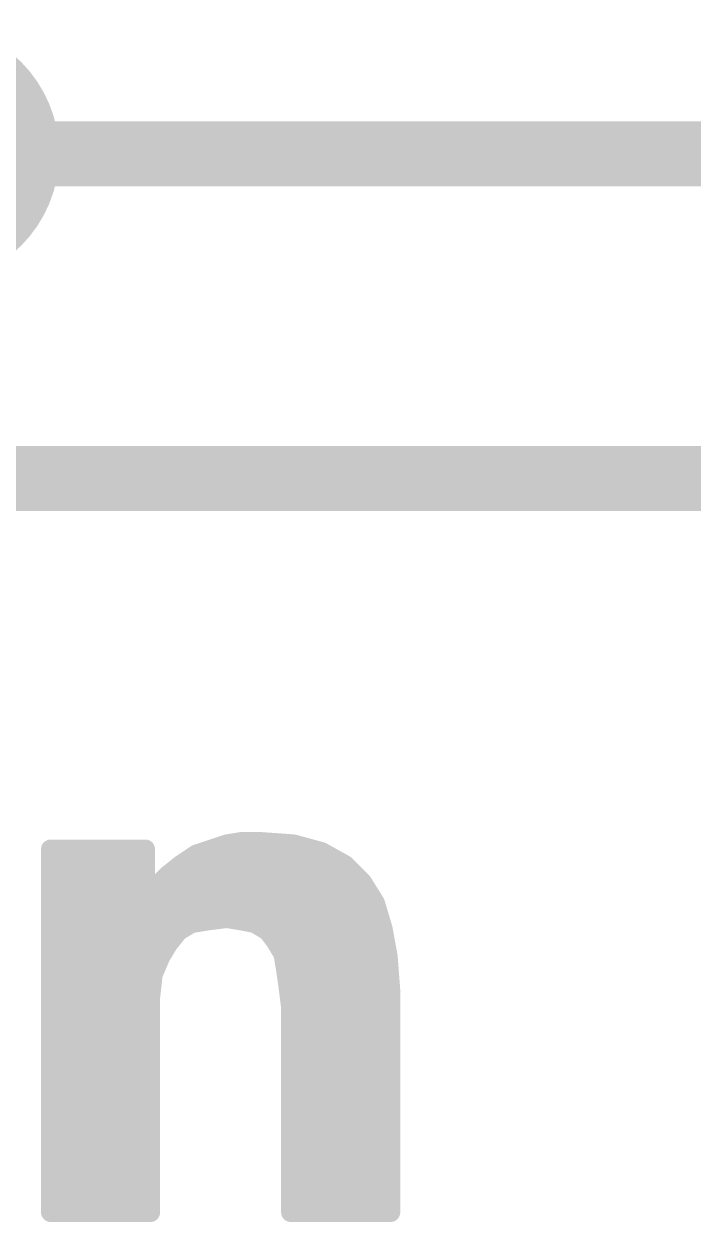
# Model space of a CAD drawing. Extents: x -29 to 78, y -28 to 63.
# Drawn here: x 30.85 to 33.47, y 12.332 to 17.018 of the extents above; entities that cross this region are included whole.
import ezdxf

# ---------------------------------------------------------------- set-up
doc = ezdxf.new("R2010")
doc.units = 0
for name, color, linetype in [('1', 12, 'CONTINUOUS'), ('16', 132, 'CONTINUOUS'), ('18', 110, 'CONTINUOUS'), ('21', 41, 'CONTINUOUS')]:
    doc.layers.add(name, color=color, linetype=linetype)

# ---------------------------------------------------------------- blocks, each defined once
blk = doc.blocks.new('ROUNDV')
at = {"const_width": 0.5}
blk.add_lwpolyline([(0, -0.25, 1), (0, 0.25, 1), (0, -0.25)], format="xyb", dxfattribs=at)

msp = doc.modelspace()

# ---------------------------------------------------------------- linework, layer by layer
at = {"layer": '1', "const_width": 0.254}
msp.add_lwpolyline([(19.9, 15.24), (36.83, 15.24)], dxfattribs=at)
at = {"layer": '16', "const_width": 0.254}
msp.add_lwpolyline([(48.26, 16.51), (30.48, 16.51)], dxfattribs=at)
at = {"layer": '21', "const_width": 0.0381}
for points in [[(30.955, 13.8091, 1), (30.955, 13.771)], [(30.9741, 13.79, 1), (30.936, 13.79)], [(31.3441, 13.79, 1), (31.306, 13.79)], [(31.325, 13.771, 1), (31.325, 13.8091)], [(31.579, 13.8081, 1), (31.591, 13.7719)], [(31.5916, 13.8113, 1), (31.5916, 13.7732)], [(31.591, 13.7719, 1), (31.579, 13.8081)], [(31.6419, 13.8288, 1), (31.6481, 13.7912)], [(31.651, 13.7919, 1), (31.639, 13.8281)], [(31.705, 13.8391, 1), (31.705, 13.801)], [(31.7081, 13.8012, 1), (31.7019, 13.8388)], [(31.7664, 13.839, 1), (31.7636, 13.801)], [(31.765, 13.801, 1), (31.765, 13.8391)], [(31.91, 13.8284, 1), (31.9, 13.7916)], [(31.9036, 13.791, 1), (31.9064, 13.829)], [(31.9703, 13.7732, 1), (31.9703, 13.8113)], [(31.519, 13.7881, 1), (31.531, 13.7519)], [(31.5356, 13.7541, 1), (31.5144, 13.7859)], [(32.0243, 13.7967, 1), (32.0057, 13.7633)], [(32.01, 13.7616, 1), (32.02, 13.7984)], [(30.955, 13.7351, 1), (30.955, 13.697)], [(31.325, 13.697, 1), (31.325, 13.7351)], [(31.4475, 13.7351, 1), (31.4475, 13.697)], [(31.4544, 13.7459, 1), (31.4756, 13.7141)], [(31.4769, 13.7151, 1), (31.4531, 13.7449)], [(32.1185, 13.7435, 1), (32.0915, 13.7165)], [(32.0957, 13.7133, 1), (32.1143, 13.7467)], [(32.119, 13.697, 1), (32.119, 13.7351)], [(31.3909, 13.6394, 1), (31.3591, 13.6606)], [(31.4031, 13.7049, 1), (31.4269, 13.6751)], [(31.4285, 13.6765, 1), (31.4015, 13.7035)], [(32.1912, 13.6701, 1), (32.1588, 13.6499)], [(32.1615, 13.6465, 1), (32.1885, 13.6735)], [(30.955, 13.6589, 1), (30.955, 13.6208)], [(30.9741, 13.61, 1), (30.936, 13.61)], [(31.325, 13.6208, 1), (31.325, 13.6589)], [(31.3682, 13.6589, 1), (31.3682, 13.6208)], [(31.3615, 13.6635, 1), (31.3885, 13.6365)], [(32.1876, 13.6208, 1), (32.1876, 13.6589)], [(30.936, 13.61, 1), (30.9741, 13.61)], [(30.955, 13.5827, 1), (30.955, 13.5446)], [(31.325, 13.609, 1), (31.325, 13.5709)], [(31.306, 13.59, 1), (31.3441, 13.59)], [(31.3191, 13.6006, 1), (31.3509, 13.5794)], [(31.335, 13.5709, 1), (31.335, 13.609)], [(32.2432, 13.5855, 1), (32.2068, 13.5745)], [(32.2088, 13.5699, 1), (32.2412, 13.5901)], [(32.2299, 13.5446, 1), (32.2299, 13.5827)], [(31.5626, 13.5289, 1), (31.5674, 13.4911)], [(31.5681, 13.4912, 1), (31.5619, 13.5288)], [(31.6481, 13.5388, 1), (31.6419, 13.5012)], [(31.6474, 13.5011, 1), (31.6426, 13.5389)], [(31.7087, 13.5287, 1), (31.7013, 13.4913)], [(31.7019, 13.4912, 1), (31.7081, 13.5288)], [(30.955, 13.5065, 1), (30.955, 13.4684)], [(31.4452, 13.4863, 1), (31.4648, 13.4537)], [(31.4699, 13.4581, 1), (31.4401, 13.4819)], [(31.484, 13.4684, 1), (31.484, 13.5065)], [(31.5019, 13.5188, 1), (31.5081, 13.4812)], [(31.5148, 13.4837, 1), (31.4952, 13.5163)], [(31.7648, 13.5163, 1), (31.7452, 13.4837)], [(31.7513, 13.4813, 1), (31.7587, 13.5187)], [(31.776, 13.5065, 1), (31.776, 13.4684)], [(31.8202, 13.4814, 1), (31.7898, 13.4586)], [(31.7952, 13.4537, 1), (31.8148, 13.4863)], [(32.2737, 13.4834, 1), (32.2363, 13.4766)], [(32.2368, 13.4745, 1), (32.2732, 13.4855)], [(32.2528, 13.4684, 1), (32.2528, 13.5065)], [(30.955, 13.4303, 1), (30.955, 13.3922)], [(31.4001, 13.4319, 1), (31.4299, 13.4081)], [(31.4313, 13.4102, 1), (31.3987, 13.4298)], [(31.4097, 13.3922, 1), (31.4097, 13.4303)], [(31.8513, 13.4398, 1), (31.8187, 13.4202)], [(31.8198, 13.4186, 1), (31.8502, 13.4414)], [(31.8463, 13.4303, 1), (31.8463, 13.3922)], [(32.2675, 13.3922, 1), (32.2675, 13.4303)], [(31.4025, 13.3625, 1), (31.3675, 13.3775)], [(31.8838, 13.3831, 1), (31.8462, 13.3769)], [(31.8487, 13.3702, 1), (31.8813, 13.3898)], [(32.294, 13.3715, 1), (32.256, 13.3685)], [(30.955, 13.3541, 1), (30.955, 13.316)], [(31.3687, 13.3798, 1), (31.4013, 13.3602)], [(31.37, 13.316, 1), (31.37, 13.3541)], [(31.8725, 13.3541, 1), (31.8725, 13.316)], [(31.8939, 13.3227, 1), (31.8561, 13.3173)], [(32.2563, 13.3666, 1), (32.2937, 13.3734)], [(32.2777, 13.316, 1), (32.2777, 13.3541)], [(31.3375, 13.3075, 1), (31.3725, 13.2925)], [(31.3739, 13.2979, 1), (31.3361, 13.3021)], [(31.8562, 13.3169, 1), (31.8938, 13.3231)], [(30.955, 13.2779, 1), (30.955, 13.2398)], [(31.3504, 13.2398, 1), (31.3504, 13.2779)], [(31.8837, 13.2779, 1), (31.8837, 13.2398)], [(31.9039, 13.2524, 1), (31.8661, 13.2476)], [(31.8661, 13.2473, 1), (31.9039, 13.2527)], [(32.3041, 13.24, 1), (32.266, 13.24)], [(32.2836, 13.2398, 1), (32.2836, 13.2779)], [(30.955, 13.2017, 1), (30.955, 13.1636)], [(31.3261, 13.2121, 1), (31.3639, 13.2079)], [(31.3641, 13.21, 1), (31.326, 13.21)], [(31.345, 13.1636, 1), (31.345, 13.2017)], [(31.8934, 13.2017, 1), (31.8934, 13.1636)], [(32.266, 13.2385, 1), (32.304, 13.2415)], [(32.285, 13.1636, 1), (32.285, 13.2017)], [(31.9141, 13.17, 1), (31.876, 13.17)], [(31.8761, 13.1676, 1), (31.9139, 13.1724)], [(30.955, 13.1255, 1), (30.955, 13.0874)], [(31.345, 13.0874, 1), (31.345, 13.1255)], [(31.895, 13.1255, 1), (31.895, 13.0874)], [(32.285, 13.0874, 1), (32.285, 13.1255)], [(30.955, 13.0493, 1), (30.955, 13.0112)], [(31.345, 13.0112, 1), (31.345, 13.0493)], [(31.895, 13.0493, 1), (31.895, 13.0112)], [(32.285, 13.0112, 1), (32.285, 13.0493)], [(30.955, 12.9731, 1), (30.955, 12.935)], [(31.345, 12.935, 1), (31.345, 12.9731)], [(31.895, 12.9731, 1), (31.895, 12.935)], [(32.285, 12.935, 1), (32.285, 12.9731)], [(30.955, 12.8969, 1), (30.955, 12.8588)], [(31.345, 12.8588, 1), (31.345, 12.8969)], [(31.895, 12.8969, 1), (31.895, 12.8588)], [(32.285, 12.8588, 1), (32.285, 12.8969)], [(30.955, 12.8207, 1), (30.955, 12.7826)], [(31.345, 12.7826, 1), (31.345, 12.8207)], [(31.895, 12.8207, 1), (31.895, 12.7826)], [(32.285, 12.7826, 1), (32.285, 12.8207)], [(30.955, 12.7445, 1), (30.955, 12.7064)], [(31.345, 12.7064, 1), (31.345, 12.7445)], [(31.895, 12.7445, 1), (31.895, 12.7064)], [(32.285, 12.7064, 1), (32.285, 12.7445)], [(30.955, 12.6683, 1), (30.955, 12.6302)], [(31.345, 12.6302, 1), (31.345, 12.6683)], [(31.895, 12.6683, 1), (31.895, 12.6302)], [(32.285, 12.6302, 1), (32.285, 12.6683)], [(30.955, 12.5921, 1), (30.955, 12.554)], [(31.345, 12.554, 1), (31.345, 12.5921)], [(31.895, 12.5921, 1), (31.895, 12.554)], [(32.285, 12.554, 1), (32.285, 12.5921)], [(30.955, 12.5159, 1), (30.955, 12.4778)], [(31.345, 12.4778, 1), (31.345, 12.5159)], [(31.895, 12.5159, 1), (31.895, 12.4778)], [(32.285, 12.4778, 1), (32.285, 12.5159)], [(30.955, 12.4397, 1), (30.955, 12.4016)], [(31.345, 12.4016, 1), (31.345, 12.4397)], [(31.895, 12.4397, 1), (31.895, 12.4016)], [(32.285, 12.4016, 1), (32.285, 12.4397)], [(30.955, 12.3891, 1), (30.955, 12.351)], [(30.936, 12.37, 1), (30.9741, 12.37)], [(31.326, 12.37, 1), (31.3641, 12.37)], [(31.345, 12.351, 1), (31.345, 12.3891)], [(31.895, 12.3891, 1), (31.895, 12.351)], [(31.876, 12.37, 1), (31.9141, 12.37)], [(32.266, 12.37, 1), (32.3041, 12.37)], [(32.285, 12.351, 1), (32.285, 12.3891)]]:
    msp.add_lwpolyline(points, format="xyb", dxfattribs=at)
at = {"layer": '21', "const_width": 0.0762}
for points in [[(30.955, 13.79), (31.325, 13.79)], [(30.955, 13.61), (30.955, 13.79)], [(31.325, 13.79), (31.325, 13.59)], [(31.525, 13.77), (31.585, 13.79)], [(31.585, 13.79), (31.645, 13.81)], [(31.5916, 13.7922), (31.9703, 13.7922)], [(31.645, 13.81), (31.705, 13.82)], [(31.705, 13.82), (31.765, 13.82)], [(31.765, 13.82), (31.905, 13.81)], [(31.905, 13.81), (32.015, 13.78)], [(31.465, 13.73), (31.525, 13.77)], [(32.015, 13.78), (32.105, 13.73)], [(30.955, 13.716), (31.325, 13.716)], [(31.415, 13.69), (31.465, 13.73)], [(31.4475, 13.716), (32.119, 13.716)], [(32.105, 13.73), (32.175, 13.66)], [(31.335, 13.59), (31.375, 13.65)], [(31.375, 13.65), (31.415, 13.69)], [(32.175, 13.66), (32.225, 13.58)], [(30.955, 13.6398), (31.325, 13.6398)], [(30.955, 12.37), (30.955, 13.61)], [(31.3682, 13.6398), (32.1876, 13.6398)], [(30.955, 13.5636), (32.2299, 13.5636)], [(31.325, 13.59), (31.335, 13.59)], [(32.225, 13.58), (32.255, 13.48)], [(31.565, 13.51), (31.505, 13.5)], [(31.645, 13.52), (31.565, 13.51)], [(31.705, 13.51), (31.645, 13.52)], [(31.755, 13.5), (31.705, 13.51)], [(30.955, 13.4874), (31.484, 13.4874)], [(31.455, 13.47), (31.415, 13.42)], [(31.505, 13.5), (31.455, 13.47)], [(31.805, 13.47), (31.755, 13.5)], [(31.776, 13.4874), (32.2528, 13.4874)], [(31.835, 13.43), (31.805, 13.47)], [(32.255, 13.48), (32.275, 13.37)], [(30.955, 13.4112), (31.4097, 13.4112)], [(31.415, 13.42), (31.385, 13.37)], [(31.865, 13.38), (31.835, 13.43)], [(31.8463, 13.4112), (32.2675, 13.4112)], [(31.385, 13.37), (31.355, 13.3)], [(31.875, 13.32), (31.865, 13.38)], [(32.275, 13.37), (32.285, 13.24)], [(30.955, 13.335), (31.37, 13.335)], [(31.8725, 13.335), (32.2777, 13.335)], [(31.885, 13.25), (31.875, 13.32)], [(31.355, 13.3), (31.345, 13.21)], [(30.955, 13.2588), (31.3504, 13.2588)], [(31.8837, 13.2588), (32.2836, 13.2588)], [(31.895, 13.17), (31.885, 13.25)], [(32.285, 13.24), (32.285, 12.37)], [(30.955, 13.1826), (31.345, 13.1826)], [(31.345, 13.21), (31.345, 12.37)], [(31.8934, 13.1826), (32.285, 13.1826)], [(31.895, 12.37), (31.895, 13.17)], [(30.955, 13.1064), (31.345, 13.1064)], [(31.895, 13.1064), (32.285, 13.1064)], [(30.955, 13.0302), (31.345, 13.0302)], [(31.895, 13.0302), (32.285, 13.0302)], [(30.955, 12.954), (31.345, 12.954)], [(31.895, 12.954), (32.285, 12.954)], [(30.955, 12.8778), (31.345, 12.8778)], [(31.895, 12.8778), (32.285, 12.8778)], [(30.955, 12.8016), (31.345, 12.8016)], [(31.895, 12.8016), (32.285, 12.8016)], [(30.955, 12.7254), (31.345, 12.7254)], [(31.895, 12.7254), (32.285, 12.7254)], [(30.955, 12.6492), (31.345, 12.6492)], [(31.895, 12.6492), (32.285, 12.6492)], [(30.955, 12.573), (31.345, 12.573)], [(31.895, 12.573), (32.285, 12.573)], [(30.955, 12.4968), (31.345, 12.4968)], [(31.895, 12.4968), (32.285, 12.4968)], [(30.955, 12.4206), (31.345, 12.4206)], [(31.895, 12.4206), (32.285, 12.4206)], [(31.345, 12.37), (30.955, 12.37)], [(32.285, 12.37), (31.895, 12.37)]]:
    msp.add_lwpolyline(points, dxfattribs=at)

# ---------------------------------------------------------------- block references
at = {"layer": '18', "xscale": 1.016, "yscale": 1.016}
msp.add_blockref('ROUNDV', (30.48, 16.51), dxfattribs=at)
msp.add_blockref('ROUNDV', (30.48, 16.51), dxfattribs=at)

doc.saveas('drawing.dxf')
